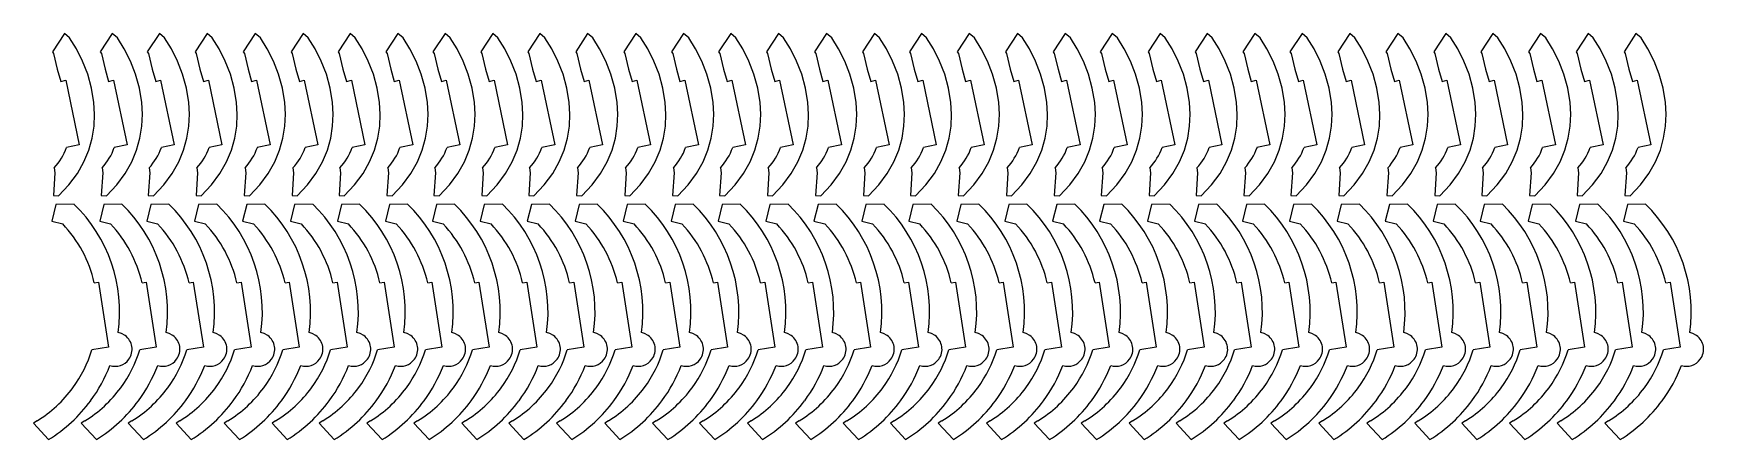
# Model space of a CAD drawing. Header units: millimetres. Extents: x -613 to 1214, y -641 to 836.
# Drawn here: x 426.3 to 768.3, y -637.5 to -554.3 of the extents above; entities that cross this region are included whole.
import ezdxf

# ---------------------------------------------------------------- set-up
doc = ezdxf.new("R2010")
doc.units = ezdxf.units.MM

msp = doc.modelspace()

# ---------------------------------------------------------------- linework, layer by layer
at = {"color": 7, "linetype": 'Continuous'}
for p, q in [((432.65, -554.31), (430.2, -558.08)), ((433.7, -555.22), (432.65, -554.31)), ((442.44, -554.31), (439.99, -558.08)), ((443.49, -555.22), (442.44, -554.31)), ((452.08, -554.31), (449.62, -558.08)), ((453.12, -555.22), (452.08, -554.31)), ((461.87, -554.31), (459.41, -558.08)), ((462.92, -555.22), (461.87, -554.31)), ((471.73, -554.31), (469.27, -558.08)), ((472.77, -555.22), (471.73, -554.31)), ((481.52, -554.31), (479.06, -558.08)), ((482.57, -555.22), (481.52, -554.31)), ((491.15, -554.31), (488.7, -558.08)), ((492.2, -555.22), (491.15, -554.31)), ((500.94, -554.31), (498.49, -558.08)), ((501.99, -555.22), (500.94, -554.31)), ((510.58, -554.31), (508.12, -558.08)), ((511.62, -555.22), (510.58, -554.31)), ((520.37, -554.31), (517.91, -558.08)), ((521.42, -555.22), (520.37, -554.31)), ((530, -554.31), (527.55, -558.08)), ((531.05, -555.22), (530, -554.31)), ((539.79, -554.31), (537.34, -558.08)), ((540.84, -555.22), (539.79, -554.31)), ((549.65, -554.31), (547.2, -558.08)), ((550.7, -555.22), (549.65, -554.31)), ((559.44, -554.31), (556.99, -558.08)), ((560.49, -555.22), (559.44, -554.31)), ((569.08, -554.31), (566.62, -558.08)), ((570.12, -555.22), (569.08, -554.31)), ((578.87, -554.31), (576.41, -558.08)), ((579.92, -555.22), (578.87, -554.31)), ((588.73, -554.31), (586.27, -558.08)), ((589.77, -555.22), (588.73, -554.31)), ((598.52, -554.31), (596.07, -558.08)), ((599.57, -555.22), (598.52, -554.31)), ((608.15, -554.31), (605.7, -558.08)), ((609.2, -555.22), (608.15, -554.31)), ((617.94, -554.31), (615.49, -558.08)), ((618.99, -555.22), (617.94, -554.31)), ((627.8, -554.31), (625.35, -558.08)), ((628.85, -555.22), (627.8, -554.31)), ((637.6, -554.31), (635.14, -558.08)), ((638.64, -555.22), (637.6, -554.31)), ((647.23, -554.31), (644.77, -558.08)), ((648.27, -555.22), (647.23, -554.31)), ((657.02, -554.31), (654.57, -558.08)), ((658.07, -555.22), (657.02, -554.31)), ((666.65, -554.31), (664.2, -558.08)), ((667.7, -555.22), (666.65, -554.31)), ((676.44, -554.31), (673.99, -558.08)), ((677.49, -555.22), (676.44, -554.31)), ((686.08, -554.31), (683.62, -558.08)), ((687.12, -555.22), (686.08, -554.31)), ((695.87, -554.31), (693.41, -558.08)), ((696.92, -555.22), (695.87, -554.31)), ((705.73, -554.31), (703.27, -558.08)), ((706.78, -555.22), (705.73, -554.31)), ((715.52, -554.31), (713.06, -558.08)), ((716.57, -555.22), (715.52, -554.31)), ((725.15, -554.31), (722.7, -558.08)), ((726.2, -555.22), (725.15, -554.31)), ((734.94, -554.31), (732.49, -558.08)), ((735.99, -555.22), (734.94, -554.31)), ((744.68, -554.31), (742.23, -558.08)), ((745.73, -555.22), (744.68, -554.31)), ((754.47, -554.31), (752.02, -558.08)), ((755.52, -555.22), (754.47, -554.31)), ((430.2, -558.08), (430.42, -558.42)), ((439.99, -558.08), (440.21, -558.42)), ((449.62, -558.08), (449.84, -558.42)), ((459.41, -558.08), (459.63, -558.42)), ((469.27, -558.08), (469.49, -558.42)), ((479.06, -558.08), (479.28, -558.42)), ((488.7, -558.08), (488.92, -558.42)), ((498.49, -558.08), (498.71, -558.42)), ((508.12, -558.08), (508.34, -558.42)), ((517.91, -558.08), (518.13, -558.42)), ((527.55, -558.08), (527.77, -558.42)), ((537.34, -558.08), (537.56, -558.42)), ((547.2, -558.08), (547.42, -558.42)), ((556.99, -558.08), (557.21, -558.42)), ((566.62, -558.08), (566.84, -558.42)), ((576.41, -558.08), (576.63, -558.42)), ((586.27, -558.08), (586.49, -558.42)), ((596.07, -558.08), (596.29, -558.42)), ((605.7, -558.08), (605.92, -558.42)), ((615.49, -558.08), (615.71, -558.42)), ((625.35, -558.08), (625.57, -558.42)), ((635.14, -558.08), (635.36, -558.42)), ((644.77, -558.08), (644.99, -558.42)), ((654.57, -558.08), (654.79, -558.42)), ((664.2, -558.08), (664.42, -558.42)), ((673.99, -558.08), (674.21, -558.42)), ((683.62, -558.08), (683.84, -558.42)), ((693.41, -558.08), (693.63, -558.42)), ((703.27, -558.08), (703.49, -558.42)), ((713.06, -558.08), (713.28, -558.42)), ((722.7, -558.08), (722.92, -558.42)), ((732.49, -558.08), (732.71, -558.42)), ((742.23, -558.08), (742.45, -558.42)), ((752.02, -558.08), (752.24, -558.42)), ((431.91, -564.13), (432.9, -563.92)), ((432.9, -563.92), (435.69, -577.13)), ((441.7, -564.13), (442.69, -563.92)), ((442.69, -563.92), (445.49, -577.13)), ((451.33, -564.13), (452.32, -563.92)), ((452.32, -563.92), (455.12, -577.13)), ((461.13, -564.13), (462.12, -563.92)), ((462.12, -563.92), (464.91, -577.13)), ((470.98, -564.13), (471.97, -563.92)), ((471.97, -563.92), (474.77, -577.13)), ((480.77, -564.13), (481.76, -563.92)), ((481.76, -563.92), (484.56, -577.13)), ((490.41, -564.13), (491.4, -563.92)), ((491.4, -563.92), (494.19, -577.13)), ((500.2, -564.13), (501.19, -563.92)), ((501.19, -563.92), (503.98, -577.13)), ((509.83, -564.13), (510.82, -563.92)), ((510.82, -563.92), (513.62, -577.13)), ((519.62, -564.13), (520.62, -563.92)), ((520.62, -563.92), (523.41, -577.13)), ((529.26, -564.13), (530.25, -563.92)), ((530.25, -563.92), (533.04, -577.13)), ((539.05, -564.13), (540.04, -563.92)), ((540.04, -563.92), (542.83, -577.13)), ((548.91, -564.13), (549.89, -563.92)), ((549.89, -563.92), (552.69, -577.13)), ((558.7, -564.13), (559.69, -563.92)), ((559.69, -563.92), (562.48, -577.13)), ((568.33, -564.13), (569.32, -563.92)), ((569.32, -563.92), (572.11, -577.13)), ((578.12, -564.13), (579.11, -563.92)), ((579.11, -563.92), (581.91, -577.13)), ((587.98, -564.13), (588.97, -563.92)), ((588.97, -563.92), (591.77, -577.13)), ((597.78, -564.13), (598.77, -563.92)), ((598.77, -563.92), (601.56, -577.13)), ((607.41, -564.13), (608.4, -563.92)), ((608.4, -563.92), (611.19, -577.13)), ((617.2, -564.13), (618.19, -563.92)), ((618.19, -563.92), (620.98, -577.13)), ((627.06, -564.13), (628.05, -563.92)), ((628.05, -563.92), (630.84, -577.13)), ((636.85, -564.13), (637.84, -563.92)), ((637.84, -563.92), (640.64, -577.13)), ((646.49, -564.13), (647.48, -563.92)), ((647.48, -563.92), (650.27, -577.13)), ((656.28, -564.13), (657.27, -563.92)), ((657.27, -563.92), (660.06, -577.13)), ((665.91, -564.13), (666.9, -563.92)), ((666.9, -563.92), (669.69, -577.13)), ((675.7, -564.13), (676.69, -563.92)), ((676.69, -563.92), (679.49, -577.13)), ((685.33, -564.13), (686.32, -563.92)), ((686.32, -563.92), (689.12, -577.13)), ((695.13, -564.13), (696.12, -563.92)), ((696.12, -563.92), (698.91, -577.13)), ((704.99, -564.13), (705.97, -563.92)), ((705.97, -563.92), (708.77, -577.13)), ((714.78, -564.13), (715.77, -563.92)), ((715.77, -563.92), (718.56, -577.13)), ((724.41, -564.13), (725.4, -563.92)), ((725.4, -563.92), (728.19, -577.13)), ((734.2, -564.13), (735.19, -563.92)), ((735.19, -563.92), (737.98, -577.13)), ((743.94, -564.13), (744.93, -563.92)), ((744.93, -563.92), (747.72, -577.13)), ((753.73, -564.13), (754.72, -563.92)), ((754.72, -563.92), (757.51, -577.13)), ((435.69, -577.13), (433.07, -577.68)), ((445.49, -577.13), (442.86, -577.68)), ((455.12, -577.13), (452.49, -577.68)), ((464.91, -577.13), (462.29, -577.68)), ((474.77, -577.13), (472.14, -577.68)), ((484.56, -577.13), (481.93, -577.68)), ((494.19, -577.13), (491.57, -577.68)), ((503.98, -577.13), (501.36, -577.68)), ((513.62, -577.13), (510.99, -577.68)), ((523.41, -577.13), (520.78, -577.68)), ((533.04, -577.13), (530.42, -577.68)), ((542.83, -577.13), (540.21, -577.68)), ((552.69, -577.13), (550.07, -577.68)), ((562.48, -577.13), (559.86, -577.68)), ((572.11, -577.13), (569.49, -577.68)), ((581.91, -577.13), (579.28, -577.68)), ((591.77, -577.13), (589.14, -577.68)), ((601.56, -577.13), (598.93, -577.68)), ((611.19, -577.13), (608.57, -577.68)), ((620.98, -577.13), (618.36, -577.68)), ((630.84, -577.13), (628.22, -577.68)), ((640.64, -577.13), (638.01, -577.68)), ((650.27, -577.13), (647.64, -577.68)), ((660.06, -577.13), (657.44, -577.68)), ((669.69, -577.13), (667.07, -577.68)), ((679.49, -577.13), (676.86, -577.68)), ((689.12, -577.13), (686.49, -577.68)), ((698.91, -577.13), (696.28, -577.68)), ((708.77, -577.13), (706.15, -577.68)), ((718.56, -577.13), (715.94, -577.68)), ((728.19, -577.13), (725.57, -577.68)), ((737.98, -577.13), (735.36, -577.68)), ((747.72, -577.13), (745.09, -577.68)), ((757.51, -577.13), (754.89, -577.68)), ((430.7, -582.88), (430.4, -587.48)), ((430.56, -581.86), (430.7, -582.88)), ((440.49, -582.88), (440.19, -587.48)), ((440.35, -581.86), (440.49, -582.88)), ((450.12, -582.88), (449.82, -587.48)), ((449.98, -581.86), (450.12, -582.88)), ((459.92, -582.88), (459.61, -587.48)), ((459.78, -581.86), (459.92, -582.88)), ((469.77, -582.88), (469.47, -587.48)), ((469.63, -581.86), (469.77, -582.88)), ((479.56, -582.88), (479.26, -587.48)), ((479.42, -581.86), (479.56, -582.88)), ((489.2, -582.88), (488.89, -587.48)), ((489.06, -581.86), (489.2, -582.88)), ((498.99, -582.88), (498.69, -587.48)), ((498.85, -581.86), (498.99, -582.88)), ((508.62, -582.88), (508.32, -587.48)), ((508.48, -581.86), (508.62, -582.88)), ((518.41, -582.88), (518.11, -587.48)), ((518.28, -581.86), (518.41, -582.88)), ((528.05, -582.88), (527.74, -587.48)), ((527.91, -581.86), (528.05, -582.88)), ((537.84, -582.88), (537.54, -587.48)), ((537.7, -581.86), (537.84, -582.88)), ((547.69, -582.88), (547.39, -587.48)), ((547.56, -581.86), (547.69, -582.88)), ((557.49, -582.88), (557.19, -587.48)), ((557.35, -581.86), (557.49, -582.88)), ((567.12, -582.88), (566.82, -587.48)), ((566.98, -581.86), (567.12, -582.88)), ((576.91, -582.88), (576.61, -587.48)), ((576.77, -581.86), (576.91, -582.88)), ((586.77, -582.88), (586.47, -587.48)), ((586.63, -581.86), (586.77, -582.88)), ((596.57, -582.88), (596.26, -587.48)), ((596.43, -581.86), (596.57, -582.88)), ((606.2, -582.88), (605.9, -587.48)), ((606.06, -581.86), (606.2, -582.88)), ((615.99, -582.88), (615.69, -587.48)), ((615.85, -581.86), (615.99, -582.88)), ((625.85, -582.88), (625.55, -587.48)), ((625.71, -581.86), (625.85, -582.88)), ((635.64, -582.88), (635.34, -587.48)), ((635.5, -581.86), (635.64, -582.88)), ((645.27, -582.88), (644.97, -587.48)), ((645.14, -581.86), (645.27, -582.88)), ((655.07, -582.88), (654.76, -587.48)), ((654.93, -581.86), (655.07, -582.88)), ((664.7, -582.88), (664.39, -587.48)), ((664.56, -581.86), (664.7, -582.88)), ((674.49, -582.88), (674.19, -587.48)), ((674.35, -581.86), (674.49, -582.88)), ((684.12, -582.88), (683.82, -587.48)), ((683.98, -581.86), (684.12, -582.88)), ((693.92, -582.88), (693.61, -587.48)), ((693.78, -581.86), (693.92, -582.88)), ((703.77, -582.88), (703.47, -587.48)), ((703.64, -581.86), (703.77, -582.88)), ((713.57, -582.88), (713.26, -587.48)), ((713.43, -581.86), (713.57, -582.88)), ((723.2, -582.88), (722.9, -587.48)), ((723.06, -581.86), (723.2, -582.88)), ((732.99, -582.88), (732.69, -587.48)), ((732.85, -581.86), (732.99, -582.88)), ((742.73, -582.88), (742.42, -587.48)), ((742.59, -581.86), (742.73, -582.88)), ((752.52, -582.88), (752.22, -587.48)), ((752.38, -581.86), (752.52, -582.88)), ((430.4, -587.48), (431.45, -587.55)), ((440.19, -587.48), (441.25, -587.55)), ((449.82, -587.48), (450.88, -587.55)), ((459.61, -587.48), (460.67, -587.55)), ((469.47, -587.48), (470.53, -587.55)), ((479.26, -587.48), (480.32, -587.55)), ((488.89, -587.48), (489.95, -587.55)), ((498.69, -587.48), (499.75, -587.55)), ((508.32, -587.48), (509.38, -587.55)), ((518.11, -587.48), (519.17, -587.55)), ((527.74, -587.48), (528.8, -587.55)), ((537.54, -587.48), (538.59, -587.55)), ((547.39, -587.48), (548.45, -587.55)), ((557.19, -587.48), (558.25, -587.55)), ((566.82, -587.48), (567.88, -587.55)), ((576.61, -587.48), (577.67, -587.55)), ((586.47, -587.48), (587.53, -587.55)), ((596.26, -587.48), (597.32, -587.55)), ((605.9, -587.48), (606.95, -587.55)), ((615.69, -587.48), (616.75, -587.55)), ((625.55, -587.48), (626.61, -587.55)), ((635.34, -587.48), (636.4, -587.55)), ((644.97, -587.48), (646.03, -587.55)), ((654.76, -587.48), (655.82, -587.55)), ((664.39, -587.48), (665.45, -587.55)), ((674.19, -587.48), (675.25, -587.55)), ((683.82, -587.48), (684.88, -587.55)), ((693.61, -587.48), (694.67, -587.55)), ((703.47, -587.48), (704.53, -587.55)), ((713.26, -587.48), (714.32, -587.55)), ((722.9, -587.48), (723.95, -587.55)), ((732.69, -587.48), (733.75, -587.55)), ((742.42, -587.48), (743.48, -587.55)), ((752.22, -587.48), (753.27, -587.55)), ((430.91, -589.35), (430.07, -592.78)), ((434.61, -589.29), (430.91, -589.35)), ((440.7, -589.35), (439.86, -592.78)), ((444.4, -589.29), (440.7, -589.35)), ((450.34, -589.35), (449.49, -592.78)), ((454.03, -589.29), (450.34, -589.35)), ((460.13, -589.35), (459.28, -592.78)), ((463.82, -589.29), (460.13, -589.35)), ((469.99, -589.35), (469.14, -592.78)), ((473.68, -589.29), (469.99, -589.35)), ((479.78, -589.35), (478.94, -592.78)), ((483.47, -589.29), (479.78, -589.35)), ((489.41, -589.35), (488.57, -592.78)), ((493.11, -589.29), (489.41, -589.35)), ((499.21, -589.35), (498.36, -592.78)), ((502.9, -589.29), (499.21, -589.35)), ((508.84, -589.35), (507.99, -592.78)), ((512.53, -589.29), (508.84, -589.35)), ((518.63, -589.35), (517.78, -592.78)), ((522.32, -589.29), (518.63, -589.35)), ((528.26, -589.35), (527.42, -592.78)), ((531.96, -589.29), (528.26, -589.35)), ((538.05, -589.35), (537.21, -592.78)), ((541.75, -589.29), (538.05, -589.35)), ((547.91, -589.35), (547.07, -592.78)), ((551.61, -589.29), (547.91, -589.35)), ((557.7, -589.35), (556.86, -592.78)), ((561.4, -589.29), (557.7, -589.35)), ((567.34, -589.35), (566.49, -592.78)), ((571.03, -589.29), (567.34, -589.35)), ((577.13, -589.35), (576.29, -592.78)), ((580.82, -589.29), (577.13, -589.35)), ((586.99, -589.35), (586.14, -592.78)), ((590.68, -589.29), (586.99, -589.35)), ((596.78, -589.35), (595.94, -592.78)), ((600.48, -589.29), (596.78, -589.35)), ((606.41, -589.35), (605.57, -592.78)), ((610.11, -589.29), (606.41, -589.35)), ((616.2, -589.35), (615.36, -592.78)), ((619.9, -589.29), (616.2, -589.35)), ((626.06, -589.35), (625.22, -592.78)), ((629.76, -589.29), (626.06, -589.35)), ((635.85, -589.35), (635.01, -592.78)), ((639.55, -589.29), (635.85, -589.35)), ((645.49, -589.35), (644.64, -592.78)), ((649.18, -589.29), (645.49, -589.35)), ((655.28, -589.35), (654.44, -592.78)), ((658.97, -589.29), (655.28, -589.35)), ((664.91, -589.35), (664.07, -592.78)), ((668.61, -589.29), (664.91, -589.35)), ((674.7, -589.35), (673.86, -592.78)), ((678.4, -589.29), (674.7, -589.35)), ((684.34, -589.35), (683.49, -592.78)), ((688.03, -589.29), (684.34, -589.35)), ((694.13, -589.35), (693.29, -592.78)), ((697.82, -589.29), (694.13, -589.35)), ((703.99, -589.35), (703.14, -592.78)), ((707.68, -589.29), (703.99, -589.35)), ((713.78, -589.35), (712.94, -592.78)), ((717.47, -589.29), (713.78, -589.35)), ((723.41, -589.35), (722.57, -592.78)), ((727.11, -589.29), (723.41, -589.35)), ((733.21, -589.35), (732.36, -592.78)), ((736.9, -589.29), (733.21, -589.35)), ((742.94, -589.35), (742.1, -592.78)), ((746.64, -589.29), (742.94, -589.35)), ((752.73, -589.35), (751.89, -592.78)), ((756.43, -589.29), (752.73, -589.35)), ((430.07, -592.78), (432.29, -593.34)), ((439.86, -592.78), (442.08, -593.34)), ((449.49, -592.78), (451.71, -593.34)), ((459.28, -592.78), (461.5, -593.34)), ((469.14, -592.78), (471.36, -593.34)), ((478.94, -592.78), (481.15, -593.34)), ((488.57, -592.78), (490.79, -593.34)), ((498.36, -592.78), (500.58, -593.34)), ((507.99, -592.78), (510.21, -593.34)), ((517.78, -592.78), (520, -593.34)), ((527.42, -592.78), (529.63, -593.34)), ((537.21, -592.78), (539.43, -593.34)), ((547.07, -592.78), (549.29, -593.34)), ((556.86, -592.78), (559.08, -593.34)), ((566.49, -592.78), (568.71, -593.34)), ((576.29, -592.78), (578.5, -593.34)), ((586.14, -592.78), (588.36, -593.34)), ((595.94, -592.78), (598.15, -593.34)), ((605.57, -592.78), (607.79, -593.34)), ((615.36, -592.78), (617.58, -593.34)), ((625.22, -592.78), (627.44, -593.34)), ((635.01, -592.78), (637.23, -593.34)), ((644.64, -592.78), (646.86, -593.34)), ((654.44, -592.78), (656.65, -593.34)), ((664.07, -592.78), (666.29, -593.34)), ((673.86, -592.78), (676.08, -593.34)), ((683.49, -592.78), (685.71, -593.34)), ((693.29, -592.78), (695.5, -593.34)), ((703.14, -592.78), (705.36, -593.34)), ((712.94, -592.78), (715.15, -593.34)), ((722.57, -592.78), (724.79, -593.34)), ((732.36, -592.78), (734.58, -593.34)), ((742.1, -592.78), (744.31, -593.34)), ((751.89, -592.78), (754.11, -593.34)), ((438.75, -605.39), (439.62, -605.26)), ((439.62, -605.26), (441.67, -618.6)), ((448.54, -605.39), (449.41, -605.26)), ((449.41, -605.26), (451.46, -618.6)), ((458.18, -605.39), (459.04, -605.26)), ((459.04, -605.26), (461.09, -618.6)), ((467.97, -605.39), (468.83, -605.26)), ((468.83, -605.26), (470.88, -618.6)), ((477.82, -605.39), (478.69, -605.26)), ((478.69, -605.26), (480.74, -618.6)), ((487.62, -605.39), (488.48, -605.26)), ((488.48, -605.26), (490.54, -618.6)), ((497.25, -605.39), (498.12, -605.26)), ((498.12, -605.26), (500.17, -618.6)), ((507.04, -605.39), (507.91, -605.26)), ((507.91, -605.26), (509.96, -618.6)), ((516.67, -605.39), (517.54, -605.26)), ((517.54, -605.26), (519.59, -618.6)), ((526.47, -605.39), (527.33, -605.26)), ((527.33, -605.26), (529.38, -618.6)), ((536.1, -605.39), (536.97, -605.26)), ((536.97, -605.26), (539.02, -618.6)), ((545.89, -605.39), (546.76, -605.26)), ((546.76, -605.26), (548.81, -618.6)), ((555.75, -605.39), (556.62, -605.26)), ((556.62, -605.26), (558.67, -618.6)), ((565.54, -605.39), (566.41, -605.26)), ((566.41, -605.26), (568.46, -618.6)), ((575.18, -605.39), (576.05, -605.26)), ((576.05, -605.26), (578.1, -618.6)), ((584.96, -605.39), (585.84, -605.26)), ((585.84, -605.26), (587.88, -618.6)), ((594.83, -605.39), (595.69, -605.26)), ((595.69, -605.26), (597.74, -618.6)), ((604.62, -605.39), (605.49, -605.26)), ((605.49, -605.26), (607.54, -618.6)), ((614.25, -605.39), (615.12, -605.26)), ((615.12, -605.26), (617.17, -618.6)), ((624.04, -605.39), (624.91, -605.26)), ((624.91, -605.26), (626.96, -618.6)), ((633.9, -605.39), (634.77, -605.26)), ((634.77, -605.26), (636.82, -618.6)), ((643.69, -605.39), (644.56, -605.26)), ((644.56, -605.26), (646.61, -618.6)), ((653.33, -605.39), (654.19, -605.26)), ((654.19, -605.26), (656.24, -618.6)), ((663.12, -605.39), (663.98, -605.26)), ((663.98, -605.26), (666.04, -618.6)), ((672.75, -605.39), (673.62, -605.26)), ((673.62, -605.26), (675.67, -618.6)), ((682.54, -605.39), (683.41, -605.26)), ((683.41, -605.26), (685.46, -618.6)), ((692.18, -605.39), (693.04, -605.26)), ((693.04, -605.26), (695.09, -618.6)), ((701.97, -605.39), (702.83, -605.26)), ((702.83, -605.26), (704.88, -618.6)), ((711.83, -605.39), (712.69, -605.26)), ((712.69, -605.26), (714.74, -618.6)), ((721.62, -605.39), (722.48, -605.26)), ((722.48, -605.26), (724.54, -618.6)), ((731.25, -605.39), (732.12, -605.26)), ((732.12, -605.26), (734.17, -618.6)), ((741.04, -605.39), (741.91, -605.26)), ((741.91, -605.26), (743.96, -618.6)), ((750.78, -605.39), (751.65, -605.26)), ((751.65, -605.26), (753.7, -618.6)), ((760.57, -605.39), (761.44, -605.26)), ((761.44, -605.26), (763.49, -618.6)), ((441.67, -618.6), (438.28, -619.12)), ((451.46, -618.6), (448.07, -619.12)), ((461.09, -618.6), (457.7, -619.12)), ((470.88, -618.6), (467.5, -619.12)), ((480.74, -618.6), (477.36, -619.12)), ((490.54, -618.6), (487.15, -619.12)), ((500.17, -618.6), (496.78, -619.12)), ((509.96, -618.6), (506.57, -619.12)), ((519.59, -618.6), (516.2, -619.12)), ((529.38, -618.6), (526, -619.12)), ((539.02, -618.6), (535.63, -619.12)), ((548.81, -618.6), (545.42, -619.12)), ((558.67, -618.6), (555.28, -619.12)), ((568.46, -618.6), (565.07, -619.12)), ((578.1, -618.6), (574.71, -619.12)), ((587.88, -618.6), (584.5, -619.12)), ((597.74, -618.6), (594.36, -619.12)), ((607.54, -618.6), (604.15, -619.12)), ((617.17, -618.6), (613.78, -619.12)), ((626.96, -618.6), (623.57, -619.12)), ((636.82, -618.6), (633.43, -619.12)), ((646.61, -618.6), (643.22, -619.12)), ((656.24, -618.6), (652.86, -619.12)), ((666.04, -618.6), (662.65, -619.12)), ((675.67, -618.6), (672.28, -619.12)), ((685.46, -618.6), (682.07, -619.12)), ((695.09, -618.6), (691.7, -619.12)), ((704.88, -618.6), (701.5, -619.12)), ((714.74, -618.6), (711.36, -619.12)), ((724.54, -618.6), (721.15, -619.12)), ((734.17, -618.6), (730.78, -619.12)), ((743.96, -618.6), (740.57, -619.12)), ((753.7, -618.6), (750.31, -619.12)), ((763.49, -618.6), (760.1, -619.12)), ((427.03, -633.68), (426.29, -634.14)), ((426.29, -634.14), (429.4, -637.51)), ((436.83, -633.68), (436.08, -634.14)), ((436.08, -634.14), (439.19, -637.51)), ((446.46, -633.68), (445.72, -634.14)), ((445.72, -634.14), (448.83, -637.51)), ((456.25, -633.68), (455.51, -634.14)), ((455.51, -634.14), (458.62, -637.51)), ((466.11, -633.68), (465.36, -634.14)), ((465.36, -634.14), (468.48, -637.51)), ((475.9, -633.68), (475.16, -634.14)), ((475.16, -634.14), (478.27, -637.51)), ((485.53, -633.68), (484.79, -634.14)), ((484.79, -634.14), (487.9, -637.51)), ((495.32, -633.68), (494.58, -634.14)), ((494.58, -634.14), (497.69, -637.51)), ((504.96, -633.68), (504.21, -634.14)), ((504.21, -634.14), (507.32, -637.51)), ((514.75, -633.68), (514.01, -634.14)), ((514.01, -634.14), (517.12, -637.51)), ((524.38, -633.68), (523.64, -634.14)), ((523.64, -634.14), (526.75, -637.51)), ((534.17, -633.68), (533.43, -634.14)), ((533.43, -634.14), (536.54, -637.51)), ((544.03, -633.68), (543.29, -634.14)), ((543.29, -634.14), (546.4, -637.51)), ((553.82, -633.68), (553.08, -634.14)), ((553.08, -634.14), (556.19, -637.51)), ((563.46, -633.68), (562.71, -634.14)), ((562.71, -634.14), (565.82, -637.51)), ((573.25, -633.68), (572.5, -634.14)), ((572.5, -634.14), (575.61, -637.51)), ((583.11, -633.68), (582.36, -634.14)), ((582.36, -634.14), (585.47, -637.51)), ((592.9, -633.68), (592.15, -634.14)), ((592.15, -634.14), (595.26, -637.51)), ((602.53, -633.68), (601.79, -634.14)), ((601.79, -634.14), (604.9, -637.51)), ((612.32, -633.68), (611.58, -634.14)), ((611.58, -634.14), (614.69, -637.51)), ((622.19, -633.68), (621.44, -634.14)), ((621.44, -634.14), (624.55, -637.51)), ((631.98, -633.68), (631.23, -634.14)), ((631.23, -634.14), (634.34, -637.51)), ((641.61, -633.68), (640.87, -634.14)), ((640.87, -634.14), (643.98, -637.51)), ((651.4, -633.68), (650.66, -634.14)), ((650.66, -634.14), (653.77, -637.51)), ((661.03, -633.68), (660.29, -634.14)), ((660.29, -634.14), (663.4, -637.51)), ((670.83, -633.68), (670.08, -634.14)), ((670.08, -634.14), (673.19, -637.51)), ((680.46, -633.68), (679.71, -634.14)), ((679.71, -634.14), (682.83, -637.51)), ((690.25, -633.68), (689.51, -634.14)), ((689.51, -634.14), (692.62, -637.51)), ((700.11, -633.68), (699.37, -634.14)), ((699.37, -634.14), (702.48, -637.51)), ((709.9, -633.68), (709.16, -634.14)), ((709.16, -634.14), (712.27, -637.51)), ((719.53, -633.68), (718.79, -634.14)), ((718.79, -634.14), (721.9, -637.51)), ((729.32, -633.68), (728.58, -634.14)), ((728.58, -634.14), (731.69, -637.51)), ((739.06, -633.68), (738.31, -634.14)), ((738.31, -634.14), (741.43, -637.51)), ((748.85, -633.68), (748.11, -634.14)), ((748.11, -634.14), (751.22, -637.51))]:
    msp.add_line(p, q, dxfattribs=at)
at = {"color": 7, "linetype": 'Continuous', "flags": 128}
for points in [[(431.45, -587.55), (433.57, -585.31), (435.29, -583), (436.63, -580.62), (437.64, -578.2), (438.32, -575.76), (438.71, -573.31), (438.82, -570.87), (438.68, -568.47), (438.2, -565.52), (437.41, -562.68), (436.37, -559.99), (435.11, -557.5), (433.7, -555.22)], [(441.25, -587.55), (443.36, -585.31), (445.08, -583), (446.43, -580.62), (447.43, -578.2), (448.11, -575.76), (448.5, -573.31), (448.61, -570.87), (448.48, -568.47), (447.99, -565.52), (447.2, -562.68), (446.16, -559.99), (444.9, -557.5), (443.49, -555.22)], [(450.88, -587.55), (452.99, -585.31), (454.71, -583), (456.06, -580.62), (457.06, -578.2), (457.74, -575.76), (458.13, -573.31), (458.24, -570.87), (458.11, -568.47), (457.62, -565.52), (456.84, -562.68), (455.79, -559.99), (454.54, -557.5), (453.12, -555.22)], [(460.67, -587.55), (462.78, -585.31), (464.5, -583), (465.85, -580.62), (466.85, -578.2), (467.54, -575.76), (467.92, -573.31), (468.04, -570.87), (467.9, -568.47), (467.42, -565.52), (466.63, -562.68), (465.58, -559.99), (464.33, -557.5), (462.92, -555.22)], [(470.53, -587.55), (472.64, -585.31), (474.36, -583), (475.71, -580.62), (476.71, -578.2), (477.4, -575.76), (477.78, -573.31), (477.89, -570.87), (477.76, -568.47), (477.28, -565.52), (476.49, -562.68), (475.44, -559.99), (474.19, -557.5), (472.77, -555.22)], [(480.32, -587.55), (482.43, -585.31), (484.15, -583), (485.5, -580.62), (486.5, -578.2), (487.19, -575.76), (487.57, -573.31), (487.69, -570.87), (487.55, -568.47), (487.07, -565.52), (486.28, -562.68), (485.23, -559.99), (483.98, -557.5), (482.57, -555.22)], [(489.95, -587.55), (492.07, -585.31), (493.79, -583), (495.13, -580.62), (496.14, -578.2), (496.82, -575.76), (497.21, -573.31), (497.32, -570.87), (497.18, -568.47), (496.7, -565.52), (495.91, -562.68), (494.87, -559.99), (493.61, -557.5), (492.2, -555.22)], [(499.75, -587.55), (501.86, -585.31), (503.58, -583), (504.93, -580.62), (505.93, -578.2), (506.61, -575.76), (507, -573.31), (507.11, -570.87), (506.98, -568.47), (506.49, -565.52), (505.7, -562.68), (504.66, -559.99), (503.4, -557.5), (501.99, -555.22)], [(509.38, -587.55), (511.49, -585.31), (513.21, -583), (514.56, -580.62), (515.56, -578.2), (516.24, -575.76), (516.63, -573.31), (516.74, -570.87), (516.61, -568.47), (516.12, -565.52), (515.34, -562.68), (514.29, -559.99), (513.04, -557.5), (511.62, -555.22)], [(519.17, -587.55), (521.28, -585.31), (523, -583), (524.35, -580.62), (525.35, -578.2), (526.04, -575.76), (526.42, -573.31), (526.54, -570.87), (526.4, -568.47), (525.92, -565.52), (525.13, -562.68), (524.08, -559.99), (522.83, -557.5), (521.42, -555.22)], [(528.8, -587.55), (530.92, -585.31), (532.63, -583), (533.98, -580.62), (534.99, -578.2), (535.67, -575.76), (536.05, -573.31), (536.17, -570.87), (536.03, -568.47), (535.55, -565.52), (534.76, -562.68), (533.71, -559.99), (532.46, -557.5), (531.05, -555.22)], [(538.59, -587.55), (540.71, -585.31), (542.43, -583), (543.78, -580.62), (544.78, -578.2), (545.46, -575.76), (545.85, -573.31), (545.96, -570.87), (545.83, -568.47), (545.34, -565.52), (544.55, -562.68), (543.51, -559.99), (542.25, -557.5), (540.84, -555.22)], [(548.45, -587.55), (550.57, -585.31), (552.28, -583), (553.63, -580.62), (554.64, -578.2), (555.32, -575.76), (555.7, -573.31), (555.82, -570.87), (555.68, -568.47), (555.2, -565.52), (554.41, -562.68), (553.37, -559.99), (552.11, -557.5), (550.7, -555.22)], [(558.25, -587.55), (560.36, -585.31), (562.08, -583), (563.43, -580.62), (564.43, -578.2), (565.11, -575.76), (565.5, -573.31), (565.61, -570.87), (565.48, -568.47), (564.99, -565.52), (564.2, -562.68), (563.16, -559.99), (561.9, -557.5), (560.49, -555.22)], [(567.88, -587.55), (569.99, -585.31), (571.71, -583), (573.06, -580.62), (574.06, -578.2), (574.74, -575.76), (575.13, -573.31), (575.24, -570.87), (575.11, -568.47), (574.62, -565.52), (573.84, -562.68), (572.79, -559.99), (571.54, -557.5), (570.12, -555.22)], [(577.67, -587.55), (579.78, -585.31), (581.5, -583), (582.85, -580.62), (583.85, -578.2), (584.54, -575.76), (584.92, -573.31), (585.03, -570.87), (584.9, -568.47), (584.42, -565.52), (583.63, -562.68), (582.58, -559.99), (581.33, -557.5), (579.92, -555.22)], [(587.53, -587.55), (589.64, -585.31), (591.36, -583), (592.71, -580.62), (593.71, -578.2), (594.39, -575.76), (594.78, -573.31), (594.89, -570.87), (594.76, -568.47), (594.28, -565.52), (593.49, -562.68), (592.44, -559.99), (591.19, -557.5), (589.77, -555.22)], [(597.32, -587.55), (599.43, -585.31), (601.15, -583), (602.5, -580.62), (603.51, -578.2), (604.19, -575.76), (604.57, -573.31), (604.69, -570.87), (604.55, -568.47), (604.07, -565.52), (603.28, -562.68), (602.23, -559.99), (600.98, -557.5), (599.57, -555.22)], [(606.95, -587.55), (609.07, -585.31), (610.79, -583), (612.13, -580.62), (613.14, -578.2), (613.82, -575.76), (614.21, -573.31), (614.32, -570.87), (614.18, -568.47), (613.7, -565.52), (612.91, -562.68), (611.87, -559.99), (610.61, -557.5), (609.2, -555.22)], [(616.75, -587.55), (618.86, -585.31), (620.58, -583), (621.93, -580.62), (622.93, -578.2), (623.61, -575.76), (624, -573.31), (624.11, -570.87), (623.98, -568.47), (623.49, -565.52), (622.7, -562.68), (621.66, -559.99), (620.4, -557.5), (618.99, -555.22)], [(626.61, -587.55), (628.72, -585.31), (630.44, -583), (631.79, -580.62), (632.79, -578.2), (633.47, -575.76), (633.86, -573.31), (633.97, -570.87), (633.83, -568.47), (633.35, -565.52), (632.56, -562.68), (631.52, -559.99), (630.26, -557.5), (628.85, -555.22)], [(636.4, -587.55), (638.51, -585.31), (640.23, -583), (641.58, -580.62), (642.58, -578.2), (643.26, -575.76), (643.65, -573.31), (643.76, -570.87), (643.63, -568.47), (643.14, -565.52), (642.35, -562.68), (641.31, -559.99), (640.06, -557.5), (638.64, -555.22)], [(646.03, -587.55), (648.14, -585.31), (649.86, -583), (651.21, -580.62), (652.21, -578.2), (652.9, -575.76), (653.28, -573.31), (653.39, -570.87), (653.26, -568.47), (652.78, -565.52), (651.99, -562.68), (650.94, -559.99), (649.69, -557.5), (648.27, -555.22)], [(655.82, -587.55), (657.94, -585.31), (659.65, -583), (661, -580.62), (662.01, -578.2), (662.69, -575.76), (663.07, -573.31), (663.19, -570.87), (663.05, -568.47), (662.57, -565.52), (661.78, -562.68), (660.73, -559.99), (659.48, -557.5), (658.07, -555.22)], [(665.45, -587.55), (667.57, -585.31), (669.29, -583), (670.63, -580.62), (671.64, -578.2), (672.32, -575.76), (672.71, -573.31), (672.82, -570.87), (672.68, -568.47), (672.2, -565.52), (671.41, -562.68), (670.37, -559.99), (669.11, -557.5), (667.7, -555.22)], [(675.25, -587.55), (677.36, -585.31), (679.08, -583), (680.43, -580.62), (681.43, -578.2), (682.11, -575.76), (682.5, -573.31), (682.61, -570.87), (682.48, -568.47), (681.99, -565.52), (681.2, -562.68), (680.16, -559.99), (678.9, -557.5), (677.49, -555.22)], [(684.88, -587.55), (686.99, -585.31), (688.71, -583), (690.06, -580.62), (691.06, -578.2), (691.74, -575.76), (692.13, -573.31), (692.24, -570.87), (692.11, -568.47), (691.62, -565.52), (690.84, -562.68), (689.79, -559.99), (688.54, -557.5), (687.12, -555.22)], [(694.67, -587.55), (696.78, -585.31), (698.5, -583), (699.85, -580.62), (700.85, -578.2), (701.54, -575.76), (701.92, -573.31), (702.04, -570.87), (701.9, -568.47), (701.42, -565.52), (700.63, -562.68), (699.58, -559.99), (698.33, -557.5), (696.92, -555.22)], [(704.53, -587.55), (706.64, -585.31), (708.36, -583), (709.71, -580.62), (710.71, -578.2), (711.4, -575.76), (711.78, -573.31), (711.89, -570.87), (711.76, -568.47), (711.28, -565.52), (710.49, -562.68), (709.44, -559.99), (708.19, -557.5), (706.78, -555.22)], [(714.32, -587.55), (716.43, -585.31), (718.15, -583), (719.5, -580.62), (720.51, -578.2), (721.19, -575.76), (721.57, -573.31), (721.69, -570.87), (721.55, -568.47), (721.07, -565.52), (720.28, -562.68), (719.23, -559.99), (717.98, -557.5), (716.57, -555.22)], [(723.95, -587.55), (726.07, -585.31), (727.79, -583), (729.13, -580.62), (730.14, -578.2), (730.82, -575.76), (731.21, -573.31), (731.32, -570.87), (731.18, -568.47), (730.7, -565.52), (729.91, -562.68), (728.87, -559.99), (727.61, -557.5), (726.2, -555.22)], [(733.75, -587.55), (735.86, -585.31), (737.58, -583), (738.93, -580.62), (739.93, -578.2), (740.61, -575.76), (741, -573.31), (741.11, -570.87), (740.98, -568.47), (740.49, -565.52), (739.7, -562.68), (738.66, -559.99), (737.4, -557.5), (735.99, -555.22)], [(743.48, -587.55), (745.59, -585.31), (747.31, -583), (748.66, -580.62), (749.67, -578.2), (750.35, -575.76), (750.73, -573.31), (750.85, -570.87), (750.71, -568.47), (750.23, -565.52), (749.44, -562.68), (748.39, -559.99), (747.14, -557.5), (745.73, -555.22)], [(753.27, -587.55), (755.39, -585.31), (757.11, -583), (758.45, -580.62), (759.46, -578.2), (760.14, -575.76), (760.53, -573.31), (760.64, -570.87), (760.5, -568.47), (760.02, -565.52), (759.23, -562.68), (758.19, -559.99), (756.93, -557.5), (755.52, -555.22)], [(430.42, -558.42), (431.18, -561.61), (431.91, -564.13)], [(440.21, -558.42), (440.98, -561.61), (441.7, -564.13)], [(449.84, -558.42), (450.61, -561.61), (451.33, -564.13)], [(459.63, -558.42), (460.4, -561.61), (461.13, -564.13)], [(469.49, -558.42), (470.26, -561.61), (470.98, -564.13)], [(479.28, -558.42), (480.05, -561.61), (480.77, -564.13)], [(488.92, -558.42), (489.68, -561.61), (490.41, -564.13)], [(498.71, -558.42), (499.47, -561.61), (500.2, -564.13)], [(508.34, -558.42), (509.11, -561.61), (509.83, -564.13)], [(518.13, -558.42), (518.9, -561.61), (519.62, -564.13)], [(527.77, -558.42), (528.53, -561.61), (529.26, -564.13)], [(537.56, -558.42), (538.32, -561.61), (539.05, -564.13)], [(547.42, -558.42), (548.18, -561.61), (548.91, -564.13)], [(557.21, -558.42), (557.98, -561.61), (558.7, -564.13)], [(566.84, -558.42), (567.61, -561.61), (568.33, -564.13)], [(576.63, -558.42), (577.4, -561.61), (578.12, -564.13)], [(586.49, -558.42), (587.26, -561.61), (587.98, -564.13)], [(596.29, -558.42), (597.05, -561.61), (597.78, -564.13)], [(605.92, -558.42), (606.68, -561.61), (607.41, -564.13)], [(615.71, -558.42), (616.47, -561.61), (617.2, -564.13)], [(625.57, -558.42), (626.34, -561.61), (627.06, -564.13)], [(635.36, -558.42), (636.13, -561.61), (636.85, -564.13)], [(644.99, -558.42), (645.76, -561.61), (646.49, -564.13)], [(654.79, -558.42), (655.55, -561.61), (656.28, -564.13)], [(664.42, -558.42), (665.18, -561.61), (665.91, -564.13)], [(674.21, -558.42), (674.98, -561.61), (675.7, -564.13)], [(683.84, -558.42), (684.61, -561.61), (685.33, -564.13)], [(693.63, -558.42), (694.4, -561.61), (695.13, -564.13)], [(703.49, -558.42), (704.26, -561.61), (704.99, -564.13)], [(713.28, -558.42), (714.05, -561.61), (714.78, -564.13)], [(722.92, -558.42), (723.68, -561.61), (724.41, -564.13)], [(732.71, -558.42), (733.48, -561.61), (734.2, -564.13)], [(742.45, -558.42), (743.21, -561.61), (743.94, -564.13)], [(752.24, -558.42), (753, -561.61), (753.73, -564.13)], [(445.08, -616.19), (444.32, -615.77), (443.68, -615.59)], [(454.87, -616.19), (454.11, -615.77), (453.47, -615.59)], [(464.5, -616.19), (463.74, -615.77), (463.1, -615.59)], [(474.29, -616.19), (473.53, -615.77), (472.89, -615.59)], [(484.15, -616.19), (483.39, -615.77), (482.75, -615.59)], [(493.94, -616.19), (493.18, -615.77), (492.55, -615.59)], [(503.57, -616.19), (502.81, -615.77), (502.18, -615.59)], [(513.36, -616.19), (512.6, -615.77), (511.97, -615.59)], [(523, -616.19), (522.24, -615.77), (521.6, -615.59)], [(532.79, -616.19), (532.03, -615.77), (531.39, -615.59)], [(542.42, -616.19), (541.66, -615.77), (541.03, -615.59)], [(552.21, -616.19), (551.46, -615.77), (550.82, -615.59)], [(562.07, -616.19), (561.32, -615.77), (560.68, -615.59)], [(571.86, -616.19), (571.1, -615.77), (570.47, -615.59)], [(581.5, -616.19), (580.74, -615.77), (580.1, -615.59)], [(591.29, -616.19), (590.53, -615.77), (589.89, -615.59)], [(601.15, -616.19), (600.39, -615.77), (599.75, -615.59)], [(610.94, -616.19), (610.18, -615.77), (609.54, -615.59)], [(620.57, -616.19), (619.81, -615.77), (619.18, -615.59)], [(630.36, -616.19), (629.6, -615.77), (628.97, -615.59)], [(640.23, -616.19), (639.47, -615.77), (638.83, -615.59)], [(650.02, -616.19), (649.26, -615.77), (648.62, -615.59)], [(659.65, -616.19), (658.89, -615.77), (658.25, -615.59)], [(669.44, -616.19), (668.68, -615.77), (668.05, -615.59)], [(679.07, -616.19), (678.31, -615.77), (677.68, -615.59)], [(688.87, -616.19), (688.11, -615.77), (687.47, -615.59)], [(698.5, -616.19), (697.74, -615.77), (697.1, -615.59)], [(708.29, -616.19), (707.53, -615.77), (706.9, -615.59)], [(718.15, -616.19), (717.39, -615.77), (716.75, -615.59)], [(727.94, -616.19), (727.18, -615.77), (726.55, -615.59)], [(737.57, -616.19), (736.81, -615.77), (736.18, -615.59)], [(747.36, -616.19), (746.61, -615.77), (745.97, -615.59)], [(757.1, -616.19), (756.34, -615.77), (755.71, -615.59)], [(766.89, -616.19), (766.14, -615.77), (765.5, -615.59)]]:
    msp.add_lwpolyline(points, dxfattribs=at)
at = {"color": 7, "linetype": 'Continuous'}
for centre, radius, start, end in [((421.35, -573.49), 12.44, 317.7384, 340.3105), ((431.09, -573.45), 12.51, 317.772, 340.2263), ((440.76, -573.49), 12.46, 317.7514, 340.2978), ((450.54, -573.47), 12.48, 317.7411, 340.256), ((460.42, -573.48), 12.46, 317.7228, 340.278), ((470.2, -573.48), 12.47, 317.7338, 340.2693), ((479.83, -573.47), 12.48, 317.7437, 340.2622), ((489.63, -573.48), 12.46, 317.7249, 340.2737), ((499.26, -573.47), 12.47, 317.7363, 340.2644), ((509.05, -573.48), 12.46, 317.7277, 340.2681), ((518.7, -573.48), 12.45, 317.7202, 340.2832), ((528.47, -573.48), 12.47, 317.7391, 340.2715), ((538.33, -573.47), 12.47, 317.7363, 340.2642), ((548.17, -573.5), 12.41, 317.6885, 340.3216), ((557.76, -573.48), 12.46, 317.7274, 340.2687), ((567.55, -573.47), 12.47, 317.7352, 340.2664), ((577.4, -573.47), 12.47, 317.7388, 340.2594), ((587.23, -573.5), 12.43, 317.7315, 340.3244), ((596.87, -573.5), 12.42, 317.71, 340.3229), ((606.62, -573.47), 12.47, 317.7416, 340.2665), ((616.48, -573.47), 12.47, 317.7388, 340.2594), ((626.27, -573.47), 12.48, 317.7412, 340.2545), ((635.93, -573.49), 12.44, 317.7375, 340.3123), ((645.71, -573.48), 12.45, 317.7266, 340.283), ((655.36, -573.5), 12.44, 317.734, 340.3193), ((665.13, -573.48), 12.47, 317.7341, 340.2686), ((674.76, -573.47), 12.47, 317.7362, 340.2646), ((684.57, -573.5), 12.43, 317.7329, 340.3215), ((694.41, -573.48), 12.47, 317.7341, 340.2686), ((704.2, -573.47), 12.47, 317.7421, 340.2655), ((713.84, -573.48), 12.46, 317.7291, 340.278), ((723.64, -573.48), 12.45, 317.7221, 340.2794), ((733.39, -573.5), 12.43, 317.7318, 340.3238), ((743.14, -573.47), 12.48, 317.7415, 340.2539), ((413.2, -611.39), 30.76, 352.1587, 45.9161), ((423, -611.39), 30.77, 352.1618, 45.9167), ((432.63, -611.39), 30.76, 352.1552, 45.914), ((442.43, -611.38), 30.75, 352.1463, 45.9222), ((452.29, -611.38), 30.75, 352.1436, 45.9183), ((462.08, -611.39), 30.76, 352.1512, 45.9168), ((471.7, -611.39), 30.76, 352.1546, 45.9138), ((481.51, -611.38), 30.75, 352.1405, 45.9212), ((491.13, -611.39), 30.76, 352.1535, 45.9142), ((500.93, -611.38), 30.75, 352.1438, 45.9191), ((510.56, -611.38), 30.75, 352.1428, 45.9186), ((520.35, -611.39), 30.76, 352.1517, 45.9158), ((530.2, -611.39), 30.76, 352.1568, 45.9134), ((540, -611.38), 30.75, 352.1422, 45.9177), ((549.64, -611.38), 30.75, 352.1461, 45.9178), ((559.43, -611.38), 30.76, 352.1459, 45.9167), ((569.29, -611.38), 30.75, 352.1423, 45.9176), ((579.08, -611.38), 30.75, 352.1434, 45.9151), ((588.71, -611.38), 30.76, 352.1439, 45.9131), ((598.51, -611.38), 30.75, 352.142, 45.9177), ((608.36, -611.39), 30.76, 352.1517, 45.9144), ((618.16, -611.38), 30.75, 352.1442, 45.923), ((627.78, -611.39), 30.76, 352.1504, 45.9129), ((637.58, -611.39), 30.76, 352.1485, 45.9196), ((647.21, -611.39), 30.76, 352.1523, 45.9121), ((657, -611.38), 30.75, 352.1474, 45.92), ((666.63, -611.39), 30.76, 352.1509, 45.9147), ((676.43, -611.39), 30.76, 352.1491, 45.9173), ((686.29, -611.38), 30.76, 352.1481, 45.9196), ((696.07, -611.39), 30.76, 352.1526, 45.9154), ((705.71, -611.39), 30.76, 352.1547, 45.9137), ((715.5, -611.38), 30.75, 352.1434, 45.9184), ((725.24, -611.38), 30.75, 352.1435, 45.9151), ((735.03, -611.39), 30.76, 352.1526, 45.9141), ((413.36, -611.25), 26.06, 12.9986, 43.4162), ((423.16, -611.25), 26.05, 12.9928, 43.4223), ((432.77, -611.26), 26.07, 13.0113, 43.4148), ((442.56, -611.26), 26.07, 13.0089, 43.4133), ((452.42, -611.26), 26.07, 13.0106, 43.4165), ((462.24, -611.25), 26.05, 12.99, 43.4254), ((471.87, -611.25), 26.05, 12.9905, 43.4241), ((481.64, -611.26), 26.07, 13.0103, 43.4172), ((491.3, -611.25), 26.04, 12.9896, 43.4263), ((501.06, -611.26), 26.08, 13.0119, 43.4134), ((510.7, -611.26), 26.07, 13.0099, 43.4182), ((520.51, -611.24), 26.04, 12.9893, 43.427), ((530.37, -611.25), 26.05, 12.99, 43.4253), ((540.16, -611.26), 26.06, 13.0062, 43.4326), ((549.79, -611.25), 26.06, 13.0037, 43.4279), ((559.6, -611.24), 26.03, 12.9829, 43.4314), ((569.42, -611.26), 26.07, 13.0103, 43.4141), ((579.22, -611.26), 26.07, 13.0061, 43.4168), ((588.85, -611.26), 26.07, 13.0067, 43.4155), ((598.63, -611.26), 26.08, 13.0126, 43.4087), ((608.5, -611.26), 26.07, 13.0109, 43.4159), ((618.29, -611.26), 26.07, 13.0097, 43.4115), ((627.94, -611.25), 26.06, 12.9963, 43.4177), ((637.73, -611.25), 26.05, 12.9926, 43.4228), ((647.36, -611.25), 26.05, 12.9953, 43.4199), ((657.16, -611.25), 26.05, 12.9917, 43.4251), ((666.77, -611.26), 26.07, 13.0102, 43.4175), ((676.56, -611.26), 26.07, 13.0112, 43.415), ((686.42, -611.26), 26.07, 13.0078, 43.4159), ((696.24, -611.25), 26.05, 12.9901, 43.4251), ((705.87, -611.25), 26.05, 12.9906, 43.4239), ((715.64, -611.26), 26.07, 13.0104, 43.417), ((725.38, -611.26), 26.07, 13.0062, 43.4166), ((735.17, -611.26), 26.07, 13.0116, 43.4142), ((443.02, -619), 3.48, 323.7052, 53.7686), ((452.81, -619), 3.48, 323.7037, 53.7693), ((462.44, -619), 3.48, 323.6842, 53.7453), ((472.23, -619), 3.48, 323.6812, 53.7666), ((482.09, -619), 3.48, 323.7015, 53.7659), ((491.89, -619), 3.48, 323.6663, 53.7811), ((501.52, -619), 3.48, 323.6702, 53.7796), ((511.31, -619), 3.48, 323.7179, 53.7593), ((520.94, -619), 3.48, 323.6633, 53.7823), ((530.73, -619), 3.48, 323.7111, 53.762), ((540.36, -619), 3.48, 323.715, 53.7605), ((550.16, -619), 3.48, 323.6612, 53.7832), ((560.02, -619), 3.48, 323.6978, 53.7716), ((569.81, -619), 3.48, 323.6988, 53.747), ((579.44, -619), 3.48, 323.695, 53.7485), ((589.23, -619), 3.48, 323.6909, 53.7828), ((599.09, -619), 3.48, 323.6854, 53.7851), ((608.88, -619), 3.48, 323.6939, 53.7574), ((618.51, -619), 3.48, 323.6978, 53.7558), ((628.31, -619), 3.48, 323.6832, 53.786), ((638.17, -619), 3.48, 323.6627, 53.8069), ((647.96, -619), 3.48, 323.6861, 53.7889), ((657.59, -619), 3.48, 323.6823, 53.7704), ((667.38, -619), 3.48, 323.6802, 53.7671), ((677.02, -619), 3.48, 323.6755, 53.7731), ((686.81, -619), 3.48, 323.6734, 53.7699), ((696.44, -619), 3.48, 323.6762, 53.8014), ((706.24, -619), 3.48, 323.6654, 53.8057), ((716.09, -619), 3.48, 323.6725, 53.7945), ((725.89, -619), 3.48, 323.667, 53.7808), ((735.52, -619), 3.48, 323.6709, 53.7793), ((745.31, -619), 3.48, 323.7187, 53.759), ((755.04, -619), 3.48, 323.6945, 53.7571), ((764.84, -619), 3.48, 323.668, 53.8047), ((413.37, -611.51), 26.04, 323.7903, 342.9993), ((413.31, -611.41), 30.65, 323.7017, 339.1483), ((443.02, -619), 3.49, 252.2996, 323.672), ((423.18, -611.51), 26.03, 323.7678, 342.9918), ((423.08, -611.4), 30.68, 323.7146, 339.1465), ((452.81, -619), 3.49, 252.2973, 323.6739), ((432.8, -611.51), 26.04, 323.7902, 342.9996), ((432.76, -611.42), 30.62, 323.6914, 339.153), ((462.44, -619), 3.48, 252.2806, 323.7025), ((442.61, -611.51), 26.02, 323.7753, 343.0028), ((442.58, -611.43), 30.59, 323.6824, 339.1591), ((472.23, -619), 3.48, 252.2724, 323.7128), ((452.5, -611.52), 26, 323.7519, 343.0002), ((452.44, -611.43), 30.59, 323.6848, 339.1608), ((482.09, -619), 3.48, 252.2975, 323.682), ((462.27, -611.52), 26.02, 323.7745, 343.0048), ((462.23, -611.43), 30.6, 323.6865, 339.1601), ((491.88, -619), 3.48, 252.2692, 323.72), ((471.9, -611.51), 26.02, 323.7753, 343.0028), ((471.85, -611.43), 30.6, 323.6887, 339.1591), ((501.51, -619), 3.48, 252.2679, 323.718), ((481.71, -611.52), 25.99, 323.7514, 343.0013), ((481.63, -611.42), 30.62, 323.6938, 339.1569), ((511.31, -619), 3.48, 252.2973, 323.6817), ((491.33, -611.52), 26.01, 323.7739, 343.0062), ((491.29, -611.43), 30.59, 323.6849, 339.1608), ((520.94, -619), 3.48, 252.269, 323.7196), ((501.14, -611.52), 25.99, 323.7501, 343.0047), ((501.07, -611.43), 30.61, 323.6901, 339.1586), ((530.73, -619), 3.48, 252.2967, 323.6808), ((510.77, -611.52), 25.99, 323.7509, 343.0028), ((510.69, -611.42), 30.61, 323.6922, 339.1576), ((540.36, -619), 3.48, 252.297, 323.6813), ((520.54, -611.52), 26.01, 323.7735, 343.0073), ((520.51, -611.43), 30.59, 323.6837, 339.1613), ((550.16, -619), 3.48, 252.2688, 323.7193), ((530.44, -611.53), 25.98, 323.7517, 343.0106), ((530.38, -611.45), 30.57, 323.6907, 339.1754), ((560.01, -619), 3.49, 252.2889, 323.6706), ((540.21, -611.52), 26, 323.752, 343), ((540.13, -611.42), 30.62, 323.6929, 339.1529), ((569.81, -619), 3.48, 252.2775, 323.7111), ((549.85, -611.52), 25.99, 323.754, 343.0047), ((549.76, -611.42), 30.62, 323.7018, 339.1612), ((579.44, -619), 3.48, 252.2727, 323.7067), ((559.62, -611.51), 26.01, 323.7595, 342.9955), ((559.54, -611.41), 30.64, 323.7008, 339.1544), ((589.23, -619), 3.48, 252.2863, 323.6873), ((569.52, -611.53), 25.97, 323.7441, 343.0126), ((569.35, -611.38), 30.69, 323.7001, 339.1281), ((599.09, -619), 3.48, 252.2836, 323.7095), ((579.3, -611.53), 25.98, 323.7457, 343.0086), ((579.17, -611.4), 30.65, 323.7019, 339.1467), ((608.88, -619), 3.48, 252.2681, 323.7184), ((588.93, -611.53), 25.98, 323.7464, 343.0067), ((588.8, -611.4), 30.66, 323.7041, 339.1458), ((618.51, -619), 3.48, 252.2685, 323.7189), ((598.72, -611.53), 25.98, 323.7474, 343.0043), ((598.57, -611.38), 30.69, 323.6989, 339.1287), ((628.31, -619), 3.48, 252.2834, 323.7092), ((608.53, -611.51), 26.04, 323.7895, 343.0014), ((608.49, -611.42), 30.62, 323.6883, 339.1521), ((638.17, -619), 3.48, 252.288, 323.6964), ((618.37, -611.52), 25.99, 323.7507, 343.0031), ((618.26, -611.41), 30.65, 323.6974, 339.146), ((647.96, -619), 3.48, 252.2893, 323.693), ((627.94, -611.5), 26.06, 323.8027, 343.0024), ((627.94, -611.44), 30.59, 323.6923, 339.1698), ((657.59, -619), 3.48, 252.2724, 323.7063), ((637.74, -611.51), 26.04, 323.7897, 343.0009), ((637.74, -611.44), 30.58, 323.6848, 339.168), ((667.38, -619), 3.48, 252.2723, 323.7127), ((647.35, -611.5), 26.07, 323.8051, 342.9965), ((647.38, -611.44), 30.58, 323.6885, 339.1714), ((677.01, -619), 3.48, 252.2718, 323.7054), ((657.17, -611.51), 26.03, 323.7883, 343.0043), ((657.15, -611.43), 30.6, 323.6913, 339.1652), ((686.81, -619), 3.48, 252.2717, 323.7118), ((666.81, -611.51), 26.04, 323.7885, 343.0039), ((666.77, -611.42), 30.61, 323.6855, 339.1533), ((696.44, -619), 3.48, 252.2876, 323.6957), ((676.59, -611.51), 26.04, 323.79, 343), ((676.56, -611.42), 30.62, 323.6898, 339.1515), ((706.23, -619), 3.48, 252.2883, 323.6967), ((686.5, -611.52), 26, 323.7517, 343.0006), ((686.44, -611.43), 30.6, 323.682, 339.1571), ((716.09, -619), 3.48, 252.2898, 323.6937), ((696.27, -611.52), 26.02, 323.7746, 343.0044), ((696.23, -611.43), 30.6, 323.6869, 339.1599), ((725.88, -619), 3.48, 252.2693, 323.7201), ((705.89, -611.51), 26.02, 323.7754, 343.0024), ((705.85, -611.43), 30.6, 323.6891, 339.159), ((735.52, -619), 3.48, 252.268, 323.7181), ((715.71, -611.52), 25.99, 323.7516, 343.0009), ((715.66, -611.43), 30.59, 323.684, 339.1611), ((745.31, -619), 3.48, 252.2974, 323.6818), ((725.46, -611.53), 25.98, 323.7458, 343.0083), ((725.33, -611.4), 30.66, 323.7023, 339.1466), ((755.04, -619), 3.48, 252.2682, 323.7185), ((735.19, -611.5), 26.05, 323.7905, 342.9987), ((735.16, -611.42), 30.63, 323.6912, 339.1509), ((764.84, -619), 3.48, 252.2869, 323.6946), ((413.33, -611.47), 26.1, 301.6738, 323.7871), ((423.12, -611.47), 26.1, 301.6746, 323.7828), ((432.75, -611.47), 26.1, 301.6719, 323.7851), ((442.54, -611.47), 26.1, 301.6754, 323.7871), ((452.41, -611.48), 26.09, 301.6716, 323.7924), ((462.2, -611.48), 26.09, 301.672, 323.7913), ((471.83, -611.48), 26.09, 301.6726, 323.7899), ((481.62, -611.47), 26.1, 301.6739, 323.7867), ((491.26, -611.48), 26.09, 301.6716, 323.7923), ((501.05, -611.48), 26.09, 301.673, 323.7891), ((510.68, -611.47), 26.1, 301.6735, 323.7877), ((520.47, -611.47), 26.1, 301.674, 323.7867), ((530.35, -611.49), 26.07, 301.6619, 323.7973), ((540.13, -611.48), 26.09, 301.6716, 323.7922), ((549.76, -611.48), 26.08, 301.6682, 323.7928), ((559.55, -611.48), 26.09, 301.6683, 323.7898), ((569.43, -611.5), 26.06, 301.6564, 323.8029), ((579.22, -611.5), 26.06, 301.661, 323.8047), ((588.85, -611.5), 26.06, 301.6616, 323.8034), ((598.65, -611.5), 26.06, 301.656, 323.8036), ((608.49, -611.48), 26.09, 301.6701, 323.7894), ((618.27, -611.47), 26.1, 301.6734, 323.7879), ((627.91, -611.47), 26.1, 301.6713, 323.7865), ((637.7, -611.48), 26.09, 301.672, 323.7914), ((647.34, -611.48), 26.09, 301.6704, 323.7888), ((657.12, -611.47), 26.1, 301.6737, 323.7873), ((666.75, -611.47), 26.1, 301.672, 323.7848), ((676.55, -611.48), 26.09, 301.6705, 323.7885), ((686.4, -611.47), 26.1, 301.6741, 323.7863), ((696.2, -611.48), 26.09, 301.6721, 323.791), ((705.83, -611.48), 26.09, 301.6727, 323.7897), ((715.62, -611.47), 26.1, 301.674, 323.7865), ((725.38, -611.5), 26.06, 301.6611, 323.8045), ((735.15, -611.48), 26.09, 301.6709, 323.7876), ((413.3, -611.45), 30.64, 301.7031, 323.7752), ((423.08, -611.43), 30.65, 301.7052, 323.766), ((432.74, -611.46), 30.62, 301.7004, 323.7846), ((442.53, -611.47), 30.61, 301.6988, 323.7894), ((452.37, -611.45), 30.64, 301.7055, 323.7768), ((462.18, -611.46), 30.62, 301.6988, 323.7809), ((471.81, -611.46), 30.62, 301.6998, 323.7806), ((481.59, -611.45), 30.64, 301.705, 323.7769), ((491.23, -611.45), 30.63, 301.7027, 323.7796), ((501.02, -611.45), 30.63, 301.7032, 323.7775), ((510.65, -611.45), 30.63, 301.7042, 323.7772), ((520.45, -611.45), 30.63, 301.7022, 323.7798), ((530.29, -611.43), 30.65, 301.7053, 323.7683), ((540.08, -611.44), 30.65, 301.7042, 323.7687), ((549.71, -611.42), 30.66, 301.7095, 323.7626), ((559.5, -611.43), 30.65, 301.7056, 323.7659), ((569.37, -611.44), 30.64, 301.7025, 323.7711), ((579.15, -611.43), 30.66, 301.7082, 323.7631), ((588.78, -611.42), 30.66, 301.7092, 323.7628), ((598.59, -611.44), 30.64, 301.702, 323.7713), ((608.46, -611.46), 30.62, 301.6989, 323.7808), ((618.24, -611.45), 30.64, 301.7029, 323.7753), ((627.88, -611.45), 30.64, 301.7027, 323.7753), ((637.68, -611.46), 30.62, 301.6987, 323.7809), ((647.3, -611.45), 30.63, 301.7009, 323.7759), ((657.1, -611.45), 30.63, 301.7017, 323.7799), ((666.73, -611.45), 30.63, 301.7023, 323.7797), ((676.53, -611.46), 30.62, 301.6996, 323.7806), ((686.39, -611.46), 30.62, 301.7008, 323.7845), ((696.18, -611.46), 30.62, 301.699, 323.7808), ((705.81, -611.46), 30.62, 301.6999, 323.7805), ((715.59, -611.45), 30.64, 301.7052, 323.7769), ((725.31, -611.43), 30.66, 301.7083, 323.763), ((735.13, -611.46), 30.62, 301.7002, 323.7804)]:
    msp.add_arc(centre, radius, start, end, dxfattribs=at)

doc.saveas('drawing.dxf')
